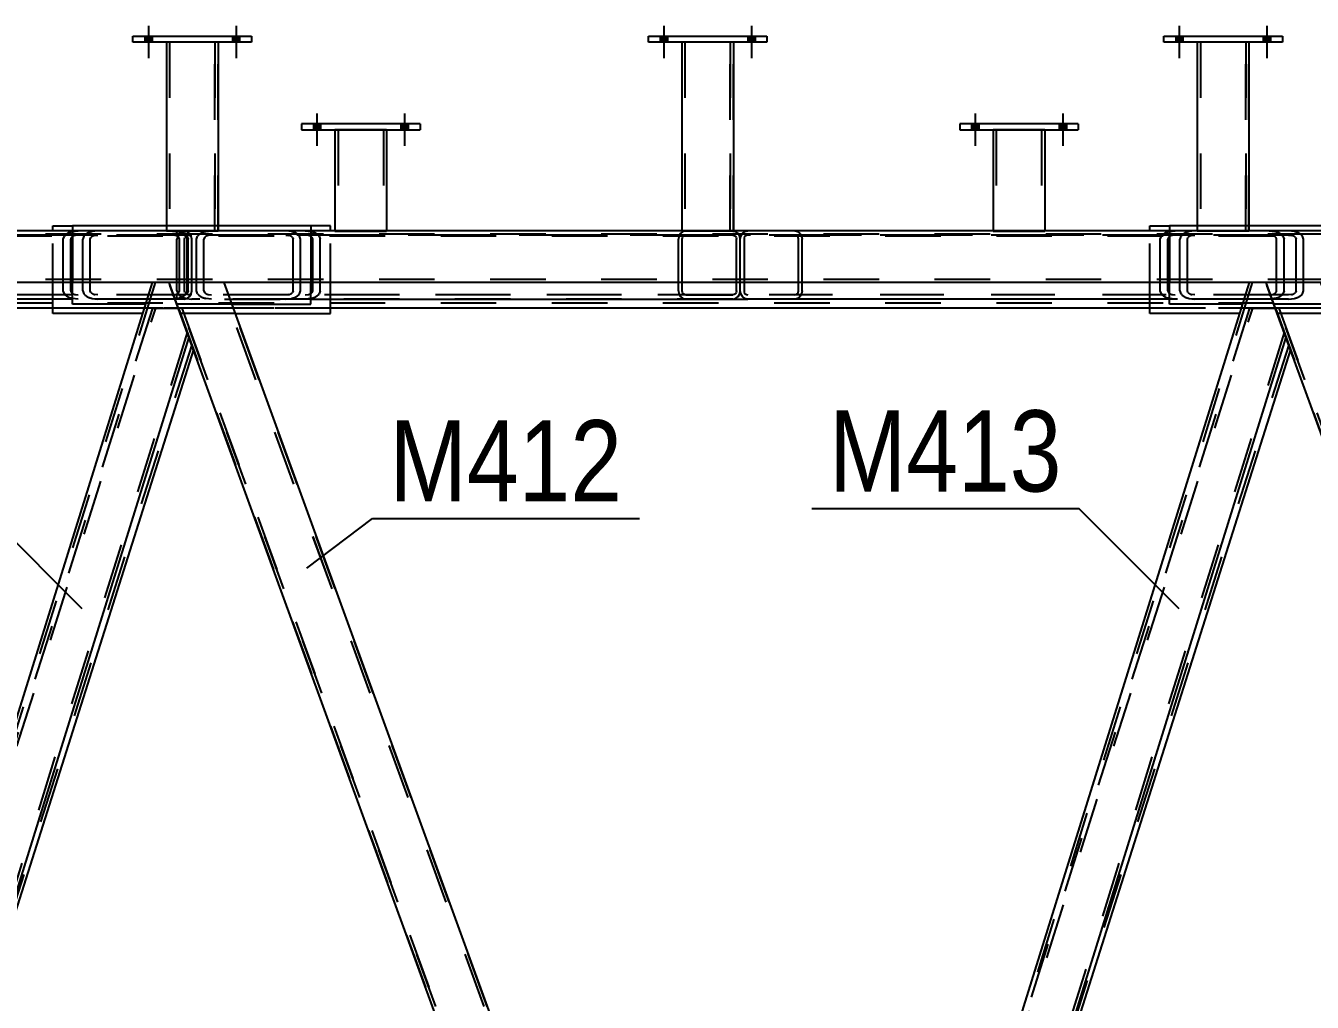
# Model space of a CAD drawing. Header units: millimetres. Extents: x -815 to 374, y -743 to 98.
# Drawn here: x 246.1 to 291.49, y -26.29 to 8.15 of the extents above; entities that cross this region are included whole.
import ezdxf

# ---------------------------------------------------------------- set-up
doc = ezdxf.new("R2010")
doc.units = ezdxf.units.MM
doc.linetypes.add('DXK_LINE_DOT2', pattern=[3.9198, 1.9599, -1.9599])
doc.styles.add('Arial Narrow', font='ARIALN.TTF', dxfattribs={"height": 0.2})

# ---------------------------------------------------------------- blocks, each defined once
blk = doc.blocks.new('Part-232933173-46210 - 1369')
at = {"color": 2, "linetype": 'Continuous'}
for p, q in [((251.068, 7.564), (251.068, 0.909)), ((252.886, 7.564), (252.886, 0.909)), ((252.869, 0.908), (251.069, 0.908)), ((252.884, 0.908), (252.869, 0.908))]:
    blk.add_line(p, q, dxfattribs=at)
at = {"color": 7, "linetype": 'DXK_LINE_DOT2'}
for p, q in [((252.886, 7.564), (251.068, 7.564)), ((251.177, 7.564), (251.177, 0.908)), ((252.777, 7.564), (252.777, 0.908)), ((251.068, 0.909), (251.068, 0.908)), ((251.068, 0.908), (251.069, 0.908)), ((251.069, 0.908), (251.068, 0.908)), ((251.177, 0.908), (251.185, 0.908)), ((251.185, 0.908), (251.202, 0.908)), ((251.202, 0.908), (251.209, 0.908)), ((252.884, 0.908), (252.886, 0.908)), ((252.886, 0.908), (252.884, 0.908)), ((252.886, 0.909), (252.886, 0.908)), ((252.886, 0.908), (252.886, 0.909))]:
    blk.add_line(p, q, dxfattribs=at)
blk = doc.blocks.new('Part-232933173-46209 - 1369')
at = {"color": 7, "linetype": 'DXK_LINE_DOT2'}
for p, q in [((268.068, 7.564), (268.068, 7.782)), ((268.068, 7.782), (272.249, 7.782)), ((272.249, 7.782), (272.249, 7.564)), ((272.249, 7.564), (268.068, 7.564))]:
    blk.add_line(p, q, dxfattribs=at)
blk = doc.blocks.new('Part-232933173-1671 - 1369')
at = {"color": 2, "linetype": 'Continuous'}
for p, q in [((251.068, 0.909), (234.704, 0.909)), ((269.249, 0.909), (252.886, 0.909)), ((287.431, 0.909), (271.068, 0.909)), ((305.613, 0.909), (289.249, 0.909)), ((250.559, -0.909), (214.396, -0.909)), ((289.256, -0.909), (253.093, -0.909))]:
    blk.add_line(p, q, dxfattribs=at)
at = {"color": 7, "linetype": 'DXK_LINE_DOT2'}
for p, q in [((252.886, 0.909), (251.068, 0.909)), ((271.068, 0.909), (269.249, 0.909)), ((289.249, 0.909), (287.431, 0.909)), ((315.403, 0.8), (-9.628, 0.8)), ((315.403, -0.8), (-9.628, -0.8)), ((253.093, -0.909), (250.559, -0.909)), ((291.79, -0.909), (289.256, -0.909))]:
    blk.add_line(p, q, dxfattribs=at)
blk = doc.blocks.new('Part-232933173-1860 - 1369')
at = {"color": 2, "linetype": 'Continuous'}
for p, q in [((252.861, -0.909), (251.158, -0.909)), ((253.093, -0.909), (252.861, -0.909)), ((253.093, -0.909), (272.574, -54.432)), ((271.176, -55.909), (251.861, -2.841))]:
    blk.add_line(p, q, dxfattribs=at)
at = {"color": 7, "linetype": 'DXK_LINE_DOT2'}
for p, q in [((251.861, -2.841), (251.158, -0.909)), ((271.293, -55.909), (251.274, -0.909)), ((272.995, -55.909), (252.977, -0.909)), ((253.075, -0.909), (253.025, -0.909)), ((253.093, -0.909), (253.075, -0.909)), ((273.111, -55.909), (272.574, -54.432)), ((271.176, -55.909), (273.111, -55.909))]:
    blk.add_line(p, q, dxfattribs=at)
blk = doc.blocks.new('Part-232933173-46284 - 1369')
at = {"color": 2, "linetype": 'Continuous'}
for p, q in [((257.013, 4.473), (257.013, 0.909)), ((258.831, 4.473), (258.831, 0.909))]:
    blk.add_line(p, q, dxfattribs=at)
at = {"color": 7, "linetype": 'DXK_LINE_DOT2'}
for p, q in [((258.831, 4.473), (257.013, 4.473)), ((257.122, 4.473), (257.122, 0.907)), ((258.722, 4.473), (258.722, 0.907)), ((257.013, 0.909), (257.013, 0.907)), ((258.831, 0.907), (258.831, 0.909)), ((258.831, 0.909), (258.831, 0.907)), ((257.013, 0.907), (258.831, 0.907))]:
    blk.add_line(p, q, dxfattribs=at)
blk = doc.blocks.new('Part-232933173-1900 - 1369')
at = {"color": 2, "linetype": 'Continuous'}
for p, q in [((289.256, -0.909), (272.574, -54.432)), ((289.855, -0.909), (289.256, -0.909)), ((290.435, -2.503), (289.855, -0.909)), ((290.559, -2.841), (290.435, -2.503)), ((290.559, -2.841), (274.017, -55.909)), ((273.111, -55.909), (272.574, -54.432))]:
    blk.add_line(p, q, dxfattribs=at)
at = {"color": 7, "linetype": 'DXK_LINE_DOT2'}
for p, q in [((289.371, -0.909), (272.635, -54.601)), ((290.497, -2.672), (273.903, -55.909)), ((290.559, -2.841), (290.459, -2.568)), ((274.017, -55.909), (273.111, -55.909))]:
    blk.add_line(p, q, dxfattribs=at)
blk = doc.blocks.new('Part-232933173-1888 - 1369')
at = {"color": 7, "linetype": 'DXK_LINE_DOT2'}
for p, q in [((289.271, -1.819), (272.581, -54.452)), ((272.642, -54.62), (289.386, -1.819)), ((289.271, -1.819), (290.186, -1.819)), ((290.186, -1.819), (290.717, -3.276)), ((290.655, -3.108), (273.912, -55.909)), ((273.111, -55.909), (272.581, -54.452)), ((274.084, -55.727), (274.026, -55.909)), ((274.026, -55.909), (273.111, -55.909))]:
    blk.add_line(p, q, dxfattribs=at)
at = {"color": 2, "linetype": 'Continuous'}
blk.add_line((290.717, -3.276), (274.084, -55.727), dxfattribs=at)
blk = doc.blocks.new('Part-232933173-46208 - 1369')
at = {"color": 7, "linetype": 'DXK_LINE_DOT2'}
for p, q in [((271.068, 7.564), (269.249, 7.564)), ((269.249, 7.564), (269.249, 0.908)), ((269.358, 7.564), (269.358, 0.908)), ((270.958, 0.908), (270.958, 7.564)), ((271.068, 0.908), (271.068, 7.564)), ((269.249, 0.908), (271.068, 0.908))]:
    blk.add_line(p, q, dxfattribs=at)
blk = doc.blocks.new('Bolt-232933173-46334 - 1369')
at = {"linetype": 'Continuous'}
for points in [[(279.722, 4.692), (279.467, 4.692), (279.467, 4.473), (279.722, 4.473)], [(279.722, 4.692), (279.467, 4.692), (279.467, 4.473), (279.722, 4.473)], [(282.813, 4.692), (282.558, 4.692), (282.558, 4.473), (282.813, 4.473)], [(282.813, 4.692), (282.558, 4.692), (282.558, 4.473), (282.813, 4.473)]]:
    blk.add_hatch(color=1, dxfattribs=at).paths.add_polyline_path(points)
at = {"color": 1, "linetype": 'Continuous'}
for p, q in [((279.595, 5.055), (279.595, 3.91)), ((279.595, 5.055), (279.595, 3.91)), ((282.686, 5.055), (282.686, 3.91)), ((282.686, 5.055), (282.686, 3.91)), ((279.467, 4.692), (279.467, 4.473)), ((279.467, 4.692), (279.467, 4.473)), ((279.722, 4.692), (279.722, 4.473)), ((279.722, 4.692), (279.722, 4.473)), ((282.558, 4.692), (282.558, 4.473)), ((282.558, 4.692), (282.558, 4.473)), ((282.813, 4.692), (282.813, 4.473)), ((282.813, 4.692), (282.813, 4.473))]:
    blk.add_line(p, q, dxfattribs=at)
blk = doc.blocks.new('Part-232933173-1815 - 1369')
at = {"color": 2, "linetype": 'Continuous'}
for p, q in [((250.559, -0.909), (233.876, -54.432)), ((251.158, -0.909), (250.559, -0.909)), ((251.738, -2.503), (251.158, -0.909)), ((251.861, -2.841), (251.738, -2.503)), ((251.861, -2.841), (235.32, -55.909)), ((234.414, -55.909), (233.876, -54.432))]:
    blk.add_line(p, q, dxfattribs=at)
at = {"color": 7, "linetype": 'DXK_LINE_DOT2'}
for p, q in [((250.673, -0.909), (233.938, -54.601)), ((251.8, -2.672), (235.206, -55.909)), ((251.861, -2.841), (251.762, -2.568)), ((235.32, -55.909), (234.414, -55.909))]:
    blk.add_line(p, q, dxfattribs=at)
blk = doc.blocks.new('Part-232933173-46212 - 1369')
at = {"color": 7, "linetype": 'DXK_LINE_DOT2'}
for p, q in [((252.886, 7.564), (251.068, 7.564)), ((251.068, 7.564), (251.068, 0.908)), ((251.177, 7.564), (251.177, 0.908)), ((252.777, 0.908), (252.777, 7.564)), ((252.886, 0.908), (252.886, 7.564)), ((251.068, 0.908), (252.886, 0.908))]:
    blk.add_line(p, q, dxfattribs=at)
blk = doc.blocks.new('Part-232933173-2089 - 1369')
at = {"color": 2, "linetype": 'Continuous'}
for p, q in [((251.068, 1.09), (247.754, 1.09)), ((247.754, 1.09), (247.754, 0.909)), ((256.166, 1.09), (252.886, 1.09)), ((256.166, 1.09), (256.166, 0.909)), ((247.754, -1.673), (247.754, -0.909)), ((256.166, -1.673), (256.166, -0.909)), ((250.321, -1.673), (247.754, -1.673)), ((253.371, -1.673), (256.166, -1.673))]:
    blk.add_line(p, q, dxfattribs=at)
at = {"color": 7, "linetype": 'DXK_LINE_DOT2'}
for p, q in [((247.754, 0.909), (247.754, -0.909)), ((252.886, 1.09), (251.068, 1.09)), ((256.166, 0.909), (256.166, -0.909)), ((253.371, -1.673), (250.321, -1.673))]:
    blk.add_line(p, q, dxfattribs=at)
blk = doc.blocks.new('Part-232933173-1887 - 1369')
at = {"color": 7, "linetype": 'DXK_LINE_DOT2'}
for p, q in [((292.121, -1.819), (290.186, -1.819)), ((290.186, -1.819), (309.874, -55.909)), ((290.302, -1.819), (309.99, -55.909)), ((311.693, -55.909), (292.005, -1.819)), ((311.809, -55.909), (292.121, -1.819)), ((309.874, -55.909), (311.809, -55.909))]:
    blk.add_line(p, q, dxfattribs=at)
blk = doc.blocks.new('Part-232933173-1889 - 1369')
at = {"color": 7, "linetype": 'DXK_LINE_DOT2'}
for p, q in [((253.424, -1.819), (251.489, -1.819)), ((251.489, -1.819), (271.176, -55.909)), ((251.605, -1.819), (271.292, -55.909)), ((272.995, -55.909), (253.308, -1.819)), ((273.111, -55.909), (253.424, -1.819)), ((271.176, -55.909), (273.111, -55.909))]:
    blk.add_line(p, q, dxfattribs=at)
blk = doc.blocks.new('Part-232933173-1890 - 1369')
at = {"color": 7, "linetype": 'DXK_LINE_DOT2'}
for p, q in [((250.574, -1.819), (233.884, -54.452)), ((233.945, -54.62), (250.688, -1.819)), ((250.574, -1.819), (251.489, -1.819)), ((251.489, -1.819), (252.019, -3.276)), ((251.958, -3.108), (235.214, -55.909)), ((234.414, -55.909), (233.884, -54.452)), ((235.387, -55.727), (235.329, -55.909)), ((235.329, -55.909), (234.414, -55.909))]:
    blk.add_line(p, q, dxfattribs=at)
at = {"color": 2, "linetype": 'Continuous'}
blk.add_line((252.019, -3.276), (235.387, -55.727), dxfattribs=at)
blk = doc.blocks.new('Part-232933173-1895 - 1369')
at = {"color": 2, "linetype": 'Continuous'}
for p, q in [((291.558, -0.909), (289.855, -0.909)), ((291.79, -0.909), (291.558, -0.909)), ((311.809, -55.909), (291.79, -0.909)), ((309.874, -55.909), (290.559, -2.841))]:
    blk.add_line(p, q, dxfattribs=at)
at = {"color": 7, "linetype": 'DXK_LINE_DOT2'}
for p, q in [((290.559, -2.841), (289.855, -0.909)), ((309.99, -55.909), (289.971, -0.909)), ((311.693, -55.909), (291.674, -0.909)), ((291.773, -0.909), (291.722, -0.909)), ((291.79, -0.909), (291.773, -0.909)), ((309.874, -55.909), (311.809, -55.909))]:
    blk.add_line(p, q, dxfattribs=at)
blk = doc.blocks.new('Part-232933173-1903 - 1369')
at = {"color": 7, "linetype": 'DXK_LINE_DOT2'}
for p, q in [((251.965, 0.909), (251.762, 0.887)), ((289.962, 0.909), (251.965, 0.909)), ((255.476, 0.887), (255.273, 0.909)), ((286.451, 0.887), (286.654, 0.909)), ((289.962, 0.909), (290.165, 0.887)), ((251.476, 0.729), (251.435, 0.618)), ((251.435, -1.2), (251.435, 0.618)), ((251.7, 0.618), (251.72, 0.673)), ((251.7, -1.2), (251.7, 0.618)), ((251.863, 0.752), (251.965, 0.763)), ((289.962, 0.763), (251.965, 0.763)), ((255.273, 0.763), (255.374, 0.752)), ((255.518, 0.673), (255.538, 0.618)), ((255.538, -1.2), (255.538, 0.618)), ((255.802, 0.618), (255.762, 0.729)), ((255.802, -1.2), (255.802, 0.618)), ((286.124, 0.618), (286.165, 0.729)), ((286.124, -1.2), (286.124, 0.618)), ((286.409, 0.674), (286.389, 0.618)), ((286.389, -1.2), (286.389, 0.618)), ((286.654, 0.763), (286.552, 0.752)), ((290.063, 0.752), (289.962, 0.763)), ((290.227, 0.618), (290.207, 0.674)), ((290.227, -1.2), (290.227, 0.618)), ((290.451, 0.729), (290.492, 0.618)), ((290.492, -1.2), (290.492, 0.618)), ((251.435, -1.2), (251.476, -1.312)), ((251.72, -1.256), (251.7, -1.2)), ((251.965, -1.346), (251.863, -1.335)), ((255.273, -1.346), (251.965, -1.346)), ((289.962, -1.346), (253.064, -1.346)), ((255.374, -1.335), (255.273, -1.346)), ((255.538, -1.2), (255.518, -1.256)), ((255.762, -1.312), (255.802, -1.2)), ((286.165, -1.312), (286.124, -1.2)), ((286.389, -1.2), (286.409, -1.256)), ((286.552, -1.335), (286.654, -1.346)), ((289.962, -1.346), (290.063, -1.335)), ((290.207, -1.256), (290.227, -1.2)), ((290.492, -1.2), (290.451, -1.312)), ((251.762, -1.469), (251.965, -1.491)), ((256.166, -1.491), (251.965, -1.491)), ((253.117, -1.491), (256.166, -1.491)), ((255.273, -1.491), (255.476, -1.469)), ((289.198, -1.491), (271.573, -1.491)), ((286.654, -1.491), (286.451, -1.469)), ((289.962, -1.491), (286.654, -1.491)), ((290.129, -1.473), (289.962, -1.491)), ((290.165, -1.469), (290.129, -1.473))]:
    blk.add_line(p, q, dxfattribs=at)
at = {"color": 2, "linetype": 'Continuous'}
blk.add_line((256.166, -1.491), (271.573, -1.491), dxfattribs=at)
at = {"color": 7, "linetype": 'DXK_LINE_DOT2'}
for centre, radius, start, end in [((251.844, 0.398), 0.495, 99.5182, 138.0638), ((251.904, 0.508), 0.248, 99.5182, 138.0638), ((255.333, 0.508), 0.248, 41.9363, 80.4819), ((255.394, 0.398), 0.495, 41.9363, 80.4819), ((286.533, 0.398), 0.495, 99.5182, 138.0638), ((286.593, 0.508), 0.248, 99.5182, 138.0638), ((290.022, 0.508), 0.248, 41.9363, 80.4819), ((290.083, 0.398), 0.495, 41.9363, 80.4819), ((251.844, -0.981), 0.495, 221.9363, 260.4819), ((251.904, -1.091), 0.248, 221.9363, 260.4819), ((255.333, -1.091), 0.248, 279.5182, 318.0638), ((255.394, -0.981), 0.495, 279.5182, 318.0638), ((286.533, -0.981), 0.495, 221.9363, 260.4819), ((286.593, -1.09), 0.248, 221.9363, 260.4819), ((290.022, -1.09), 0.248, 279.5182, 318.0638), ((290.083, -0.981), 0.495, 279.5182, 318.0638)]:
    blk.add_arc(centre, radius, start, end, dxfattribs=at)
blk = doc.blocks.new('Part-232933173-1906 - 1369')
at = {"color": 7, "linetype": 'DXK_LINE_DOT2'}
for p, q in [((271.472, 0.887), (271.573, 0.909)), ((289.108, 0.909), (271.573, 0.909)), ((273.228, 0.909), (273.329, 0.887)), ((287.344, 0.909), (287.142, 0.887)), ((290.653, 0.909), (287.344, 0.909)), ((290.855, 0.887), (290.653, 0.909)), ((271.309, 0.618), (271.329, 0.729)), ((271.309, -0.909), (271.309, 0.618)), ((271.329, 0.729), (271.386, 0.824)), ((271.386, 0.824), (271.472, 0.887)), ((271.451, 0.674), (271.441, 0.618)), ((271.441, 0.618), (271.441, -1.2)), ((271.48, 0.721), (271.451, 0.674)), ((271.523, 0.752), (271.48, 0.721)), ((271.573, 0.763), (271.523, 0.752)), ((287.344, 0.763), (271.573, 0.763)), ((273.278, 0.752), (273.228, 0.763)), ((273.321, 0.721), (273.278, 0.752)), ((273.35, 0.674), (273.321, 0.721)), ((273.329, 0.887), (273.415, 0.824)), ((273.36, 0.618), (273.35, 0.674)), ((273.36, -1.2), (273.36, 0.618)), ((273.415, 0.824), (273.472, 0.729)), ((273.472, 0.729), (273.492, 0.618)), ((273.492, -1.2), (273.492, 0.618)), ((286.855, 0.729), (286.815, 0.618)), ((286.815, -1.2), (286.815, 0.618)), ((287.08, 0.618), (287.1, 0.674)), ((287.08, -1.2), (287.08, 0.618)), ((287.243, 0.752), (287.344, 0.763)), ((290.653, 0.763), (287.344, 0.763)), ((290.653, 0.763), (290.754, 0.752)), ((290.897, 0.674), (290.917, 0.618)), ((290.917, -1.2), (290.917, 0.618)), ((291.182, 0.618), (291.142, 0.729)), ((291.182, -1.2), (291.182, 0.618)), ((271.441, -1.2), (271.451, -1.256)), ((271.451, -1.256), (271.48, -1.303)), ((271.48, -1.303), (271.523, -1.335)), ((271.523, -1.335), (271.573, -1.346)), ((290.247, -1.346), (271.573, -1.346)), ((273.228, -1.346), (273.278, -1.335)), ((273.278, -1.335), (273.321, -1.303)), ((273.321, -1.303), (273.35, -1.256)), ((273.35, -1.256), (273.36, -1.2)), ((273.472, -1.312), (273.415, -1.406)), ((273.492, -1.2), (273.472, -1.312)), ((286.815, -1.2), (286.855, -1.312)), ((290.653, -1.346), (286.897, -1.346)), ((287.1, -1.256), (287.08, -1.2)), ((287.344, -1.346), (287.243, -1.335)), ((290.754, -1.335), (290.653, -1.346)), ((290.917, -1.2), (290.897, -1.256)), ((291.142, -1.312), (291.182, -1.2)), ((273.329, -1.469), (273.228, -1.491)), ((273.415, -1.406), (273.329, -1.469)), ((290.653, -1.491), (286.451, -1.491)), ((290.299, -1.491), (286.451, -1.491)), ((287.142, -1.469), (287.344, -1.491)), ((290.653, -1.491), (290.855, -1.469))]:
    blk.add_line(p, q, dxfattribs=at)
at = {"color": 2, "linetype": 'Continuous'}
for p, q in [((271.309, -1.2), (271.309, -0.909)), ((271.329, -1.312), (271.309, -1.2)), ((271.386, -1.406), (271.329, -1.312)), ((271.472, -1.469), (271.386, -1.406)), ((271.573, -1.491), (271.472, -1.469)), ((286.451, -1.491), (271.573, -1.491))]:
    blk.add_line(p, q, dxfattribs=at)
at = {"color": 7, "linetype": 'DXK_LINE_DOT2'}
for centre, radius, start, end in [((287.224, 0.398), 0.495, 99.5182, 138.0638), ((287.284, 0.508), 0.248, 99.5182, 138.0638), ((290.713, 0.508), 0.248, 41.9363, 80.4819), ((290.773, 0.398), 0.495, 41.9363, 80.4819), ((287.224, -0.981), 0.495, 221.9363, 260.4819), ((287.284, -1.09), 0.248, 221.9363, 260.4819), ((290.713, -1.09), 0.248, 279.5182, 318.0638), ((290.773, -0.981), 0.495, 279.5182, 318.0638)]:
    blk.add_arc(centre, radius, start, end, dxfattribs=at)
blk = doc.blocks.new('Part-232933173-1909 - 1369')
at = {"color": 7, "linetype": 'DXK_LINE_DOT2'}
for p, q in [((213.267, 0.909), (213.065, 0.887)), ((251.265, 0.909), (213.267, 0.909)), ((216.778, 0.887), (216.576, 0.909)), ((247.754, 0.887), (247.956, 0.909)), ((251.265, 0.909), (251.286, 0.907)), ((212.778, 0.729), (212.738, 0.618)), ((212.738, -1.2), (212.738, 0.618)), ((213.003, 0.618), (213.023, 0.674)), ((213.003, -1.2), (213.003, 0.618)), ((213.166, 0.752), (213.267, 0.763)), ((213.267, 0.763), (216.576, 0.763)), ((251.265, 0.763), (213.267, 0.763)), ((216.576, 0.763), (216.677, 0.752)), ((216.82, 0.674), (216.84, 0.618)), ((216.84, -1.2), (216.84, 0.618)), ((217.105, 0.618), (217.065, 0.729)), ((217.105, -1.2), (217.105, 0.618)), ((247.427, 0.618), (247.467, 0.729)), ((247.427, -1.2), (247.427, 0.618)), ((247.712, 0.674), (247.692, 0.618)), ((247.692, -1.2), (247.692, 0.618)), ((247.956, 0.763), (247.855, 0.752)), ((251.366, 0.752), (251.265, 0.763)), ((251.286, 0.907), (251.467, 0.887)), ((251.529, 0.618), (251.509, 0.674)), ((251.529, -1.2), (251.529, 0.618)), ((251.754, 0.729), (251.794, 0.618)), ((251.794, -1.2), (251.794, 0.618)), ((212.738, -1.2), (212.778, -1.312)), ((213.023, -1.256), (213.003, -1.2)), ((213.267, -1.346), (213.166, -1.335)), ((216.576, -1.346), (213.267, -1.346)), ((251.265, -1.346), (214.411, -1.346)), ((216.677, -1.335), (216.576, -1.346)), ((216.84, -1.2), (216.82, -1.256)), ((217.065, -1.312), (217.105, -1.2)), ((247.467, -1.312), (247.427, -1.2)), ((247.692, -1.2), (247.712, -1.256)), ((247.855, -1.335), (247.956, -1.346)), ((251.265, -1.346), (251.366, -1.335)), ((251.509, -1.256), (251.529, -1.2)), ((251.794, -1.2), (251.754, -1.312)), ((213.065, -1.469), (213.267, -1.491)), ((217.469, -1.491), (213.267, -1.491)), ((214.464, -1.491), (217.469, -1.491)), ((216.576, -1.491), (216.778, -1.469)), ((250.5, -1.491), (232.876, -1.491)), ((247.956, -1.491), (247.754, -1.469)), ((251.265, -1.491), (247.956, -1.491)), ((251.431, -1.473), (251.265, -1.491)), ((251.467, -1.469), (251.431, -1.473))]:
    blk.add_line(p, q, dxfattribs=at)
at = {"color": 2, "linetype": 'Continuous'}
blk.add_line((217.469, -1.491), (232.876, -1.491), dxfattribs=at)
at = {"color": 7, "linetype": 'DXK_LINE_DOT2'}
for centre, radius, start, end in [((213.147, 0.398), 0.495, 99.5182, 138.0638), ((213.207, 0.508), 0.248, 99.5182, 138.0638), ((216.636, 0.508), 0.248, 41.9363, 80.4819), ((216.696, 0.398), 0.495, 41.9363, 80.4819), ((247.836, 0.398), 0.495, 99.5182, 138.0638), ((247.896, 0.508), 0.248, 99.5182, 138.0638), ((251.325, 0.508), 0.248, 41.9363, 80.4819), ((251.385, 0.398), 0.495, 41.9363, 80.4819), ((213.147, -0.981), 0.495, 221.9363, 260.4819), ((213.207, -1.091), 0.248, 221.9363, 260.4819), ((216.636, -1.091), 0.248, 279.5182, 318.0638), ((216.696, -0.981), 0.495, 279.5182, 318.0638), ((247.836, -0.981), 0.495, 221.9363, 260.4819), ((247.896, -1.09), 0.248, 221.9363, 260.4819), ((251.325, -1.09), 0.248, 279.5182, 318.0638), ((251.385, -0.981), 0.495, 279.5182, 318.0638)]:
    blk.add_arc(centre, radius, start, end, dxfattribs=at)
blk = doc.blocks.new('Part-232933173-1912 - 1369')
at = {"color": 7, "linetype": 'DXK_LINE_DOT2'}
for p, q in [((232.775, 0.887), (232.876, 0.909)), ((251.695, 0.909), (232.876, 0.909)), ((234.53, 0.909), (234.632, 0.887)), ((248.647, 0.909), (248.444, 0.887)), ((251.435, 0.763), (251.435, 0.909)), ((251.797, 0.887), (251.695, 0.909)), ((232.611, 0.618), (232.631, 0.729)), ((232.611, -0.909), (232.611, 0.618)), ((232.631, 0.729), (232.689, 0.824)), ((232.689, 0.824), (232.775, 0.887)), ((232.754, 0.674), (232.744, 0.618)), ((232.744, -1.2), (232.744, 0.618)), ((232.782, 0.721), (232.754, 0.674)), ((232.825, 0.752), (232.782, 0.721)), ((232.876, 0.763), (232.825, 0.752)), ((232.876, 0.763), (234.53, 0.763)), ((248.647, 0.763), (232.876, 0.763)), ((234.581, 0.752), (234.53, 0.763)), ((234.624, 0.721), (234.581, 0.752)), ((234.653, 0.674), (234.624, 0.721)), ((234.632, 0.887), (234.717, 0.824)), ((234.663, 0.618), (234.653, 0.674)), ((234.663, -1.2), (234.663, 0.618)), ((234.717, 0.824), (234.775, 0.729)), ((234.775, 0.729), (234.795, 0.618)), ((234.795, -1.2), (234.795, 0.618)), ((248.158, 0.729), (248.118, 0.618)), ((248.118, -1.2), (248.118, 0.618)), ((248.382, 0.618), (248.402, 0.674)), ((248.382, -1.2), (248.382, 0.618)), ((248.546, 0.752), (248.647, 0.763)), ((251.695, 0.763), (248.647, 0.763)), ((251.695, 0.763), (251.746, 0.752)), ((251.746, 0.752), (251.789, 0.721)), ((251.789, 0.721), (251.818, 0.674)), ((251.882, 0.824), (251.797, 0.887)), ((251.818, 0.674), (251.828, 0.618)), ((251.828, -1.2), (251.828, 0.618)), ((251.94, 0.729), (251.882, 0.824)), ((251.96, 0.618), (251.94, 0.729)), ((251.96, -1.2), (251.96, 0.618)), ((232.744, -1.2), (232.754, -1.256)), ((232.754, -1.256), (232.782, -1.303)), ((232.782, -1.303), (232.825, -1.335)), ((232.825, -1.335), (232.876, -1.346)), ((232.876, -1.346), (234.53, -1.346)), ((251.695, -1.346), (232.876, -1.346)), ((234.53, -1.346), (234.581, -1.335)), ((234.581, -1.335), (234.624, -1.303)), ((234.624, -1.303), (234.653, -1.256)), ((234.653, -1.256), (234.663, -1.2)), ((234.775, -1.312), (234.717, -1.406)), ((234.795, -1.2), (234.775, -1.312)), ((248.118, -1.2), (248.158, -1.312)), ((248.402, -1.256), (248.382, -1.2)), ((248.647, -1.346), (248.546, -1.335)), ((251.435, -1.491), (251.435, -1.346)), ((251.746, -1.335), (251.695, -1.346)), ((251.789, -1.303), (251.746, -1.335)), ((251.818, -1.256), (251.789, -1.303)), ((251.828, -1.2), (251.818, -1.256)), ((251.882, -1.406), (251.94, -1.312)), ((251.94, -1.312), (251.96, -1.2)), ((234.632, -1.469), (234.53, -1.491)), ((234.717, -1.406), (234.632, -1.469)), ((251.695, -1.491), (247.754, -1.491)), ((248.444, -1.469), (248.647, -1.491)), ((251.695, -1.491), (251.797, -1.469)), ((251.797, -1.469), (251.882, -1.406))]:
    blk.add_line(p, q, dxfattribs=at)
at = {"color": 2, "linetype": 'Continuous'}
for p, q in [((232.611, -1.2), (232.611, -0.909)), ((232.631, -1.312), (232.611, -1.2)), ((232.689, -1.406), (232.631, -1.312)), ((232.775, -1.469), (232.689, -1.406)), ((232.876, -1.491), (232.775, -1.469)), ((247.754, -1.491), (232.876, -1.491))]:
    blk.add_line(p, q, dxfattribs=at)
at = {"color": 7, "linetype": 'DXK_LINE_DOT2'}
for centre, radius, start, end in [((248.526, 0.398), 0.495, 99.5182, 138.0638), ((248.587, 0.508), 0.248, 99.5182, 138.0638), ((248.526, -0.981), 0.495, 221.9363, 260.4819), ((248.587, -1.09), 0.248, 221.9363, 260.4819)]:
    blk.add_arc(centre, radius, start, end, dxfattribs=at)
blk = doc.blocks.new('Part-232933173-46211 - 1369')
at = {"color": 2, "linetype": 'Continuous'}
for p, q in [((249.886, 7.564), (249.886, 7.782)), ((249.886, 7.782), (254.068, 7.782)), ((254.068, 7.782), (254.068, 7.564)), ((254.068, 7.564), (249.886, 7.564))]:
    blk.add_line(p, q, dxfattribs=at)
blk = doc.blocks.new('Part-232933173-1984 - 1369')
at = {"color": 7, "linetype": 'DXK_LINE_DOT2'}
for p, q in [((309.741, 0.909), (-6.581, 0.909)), ((309.741, 0.727), (-6.581, 0.727)), ((309.741, -1.637), (-6.581, -1.637)), ((309.741, -1.819), (14.879, -1.819)), ((256.857, -1.819), (247.063, -1.819)), ((295.554, -1.819), (285.761, -1.819))]:
    blk.add_line(p, q, dxfattribs=at)
at = {"color": 2, "linetype": 'Continuous'}
for p, q in [((247.063, -1.819), (218.159, -1.819)), ((285.761, -1.819), (256.857, -1.819))]:
    blk.add_line(p, q, dxfattribs=at)
blk = doc.blocks.new('Part-232933173-2025 - 1369')
at = {"color": 7, "linetype": 'DXK_LINE_DOT2'}
for p, q in [((252.453, 0.887), (252.655, 0.909)), ((270.95, 0.909), (252.655, 0.909)), ((255.964, 0.909), (256.166, 0.887)), ((269.39, 0.909), (269.288, 0.887)), ((271.044, 0.909), (269.367, 0.909)), ((271.044, 0.909), (271.051, 0.907)), ((252.126, 0.618), (252.166, 0.729)), ((252.126, -1.2), (252.126, 0.618)), ((252.411, 0.673), (252.391, 0.618)), ((252.391, -1.2), (252.391, 0.618)), ((252.655, 0.763), (252.554, 0.752)), ((269.39, 0.763), (252.655, 0.763)), ((256.065, 0.752), (255.964, 0.763)), ((256.228, 0.618), (256.208, 0.673)), ((256.228, -1.2), (256.228, 0.618)), ((256.453, 0.729), (256.493, 0.618)), ((256.493, -1.2), (256.493, 0.618)), ((269.145, 0.729), (269.125, 0.618)), ((269.125, -1.2), (269.125, 0.618)), ((269.203, 0.824), (269.145, 0.729)), ((269.288, 0.887), (269.203, 0.824)), ((269.257, 0.618), (269.267, 0.674)), ((269.257, -1.2), (269.257, 0.618)), ((269.267, 0.674), (269.296, 0.721)), ((269.296, 0.721), (269.339, 0.752)), ((269.339, 0.752), (269.39, 0.763)), ((271.044, 0.763), (269.39, 0.763)), ((271.044, 0.763), (271.095, 0.752)), ((271.051, 0.907), (271.145, 0.887)), ((271.095, 0.752), (271.138, 0.721)), ((271.138, 0.721), (271.166, 0.674)), ((271.231, 0.824), (271.145, 0.887)), ((271.166, 0.674), (271.176, 0.618)), ((271.176, -1.2), (271.176, 0.618)), ((271.289, 0.729), (271.231, 0.824)), ((271.309, 0.618), (271.289, 0.729)), ((271.309, -1.2), (271.309, 0.618)), ((252.166, -1.312), (252.126, -1.2)), ((252.391, -1.2), (252.411, -1.256)), ((252.554, -1.335), (252.655, -1.346)), ((271.044, -1.346), (252.655, -1.346)), ((255.964, -1.346), (256.065, -1.335)), ((256.208, -1.256), (256.228, -1.2)), ((256.493, -1.2), (256.453, -1.312)), ((269.125, -1.2), (269.145, -1.312)), ((269.145, -1.312), (269.203, -1.406)), ((269.267, -1.256), (269.257, -1.2)), ((269.296, -1.303), (269.267, -1.256)), ((269.339, -1.335), (269.296, -1.303)), ((269.39, -1.346), (269.339, -1.335)), ((269.39, -1.346), (271.044, -1.346)), ((271.095, -1.335), (271.044, -1.346)), ((271.138, -1.303), (271.095, -1.335)), ((271.166, -1.256), (271.138, -1.303)), ((271.176, -1.2), (271.166, -1.256)), ((271.231, -1.406), (271.289, -1.312)), ((271.289, -1.312), (271.309, -1.2)), ((252.655, -1.491), (252.453, -1.469)), ((271.044, -1.491), (252.655, -1.491)), ((256.166, -1.469), (255.964, -1.491)), ((269.203, -1.406), (269.288, -1.469)), ((269.288, -1.469), (269.39, -1.491)), ((269.39, -1.491), (271.044, -1.491)), ((271.044, -1.491), (271.145, -1.469)), ((271.145, -1.469), (271.231, -1.406))]:
    blk.add_line(p, q, dxfattribs=at)
for centre, radius, start, end in [((252.535, 0.398), 0.495, 99.5182, 138.0638), ((252.595, 0.508), 0.248, 99.5182, 138.0638), ((256.024, 0.508), 0.248, 41.9363, 80.4819), ((256.084, 0.398), 0.495, 41.9363, 80.4819), ((252.535, -0.981), 0.495, 221.9363, 260.4819), ((252.595, -1.091), 0.248, 221.9363, 260.4819), ((256.024, -1.091), 0.248, 279.5182, 318.0638), ((256.084, -0.981), 0.495, 279.5182, 318.0638)]:
    blk.add_arc(centre, radius, start, end, dxfattribs=at)
blk = doc.blocks.new('Part-232933173-2047 - 1369')
at = {"color": 2, "linetype": 'Continuous'}
for p, q in [((285.761, 0.909), (285.761, 1.091)), ((285.761, 1.091), (286.451, 1.091)), ((295.554, 1.091), (294.864, 1.091)), ((295.554, 1.091), (295.554, 0.909)), ((295.554, -2), (295.554, -0.909)), ((285.761, -2), (285.761, -1.491)), ((288.916, -2), (285.761, -2)), ((292.187, -2), (295.554, -2))]:
    blk.add_line(p, q, dxfattribs=at)
at = {"color": 7, "linetype": 'DXK_LINE_DOT2'}
for p, q in [((285.761, -1.491), (285.761, 0.909)), ((294.864, 1.091), (286.451, 1.091)), ((295.554, 0.909), (295.554, -0.909)), ((292.187, -2), (288.916, -2))]:
    blk.add_line(p, q, dxfattribs=at)
blk = doc.blocks.new('Part-232933173-2050 - 1369')
at = {"color": 2, "linetype": 'Continuous'}
for p, q in [((247.063, 0.909), (247.063, 1.09)), ((247.063, 1.09), (247.754, 1.09)), ((256.857, 1.091), (256.166, 1.091)), ((256.857, 0.909), (256.857, 1.091)), ((247.063, -2), (247.063, -1.491)), ((256.857, -2), (256.857, -1.491)), ((250.219, -2), (247.063, -2)), ((253.49, -2), (256.857, -2))]:
    blk.add_line(p, q, dxfattribs=at)
at = {"color": 7, "linetype": 'DXK_LINE_DOT2'}
for p, q in [((247.063, -1.491), (247.063, 0.909)), ((256.166, 1.091), (247.754, 1.09)), ((256.857, -1.491), (256.857, 0.909)), ((253.49, -2), (250.219, -2))]:
    blk.add_line(p, q, dxfattribs=at)
blk = doc.blocks.new('Part-232933173-2092 - 1369')
at = {"color": 2, "linetype": 'Continuous'}
for p, q in [((286.451, 1.091), (286.451, 0.909)), ((287.431, 1.091), (286.451, 1.091)), ((294.864, 1.091), (289.249, 1.091)), ((294.864, 1.091), (294.864, 0.909)), ((286.451, -1.673), (286.451, -0.909)), ((294.864, -1.673), (294.864, -0.909)), ((289.018, -1.673), (286.451, -1.673)), ((294.864, -1.673), (292.068, -1.673))]:
    blk.add_line(p, q, dxfattribs=at)
at = {"color": 7, "linetype": 'DXK_LINE_DOT2'}
for p, q in [((286.451, 0.909), (286.451, -0.909)), ((289.249, 1.091), (287.431, 1.091)), ((294.864, -0.909), (294.864, 0.909)), ((292.068, -1.673), (289.018, -1.673))]:
    blk.add_line(p, q, dxfattribs=at)
blk = doc.blocks.new('Part-232933173-46202 - 1369')
at = {"color": 2, "linetype": 'Continuous'}
for p, q in [((287.431, 7.564), (287.431, 0.909)), ((289.249, 7.564), (289.249, 0.909)), ((289.233, 0.908), (287.432, 0.908)), ((289.248, 0.908), (289.233, 0.908))]:
    blk.add_line(p, q, dxfattribs=at)
at = {"color": 7, "linetype": 'DXK_LINE_DOT2'}
for p, q in [((289.249, 7.564), (287.431, 7.564)), ((287.54, 7.564), (287.54, 0.908)), ((289.14, 7.564), (289.14, 0.908)), ((287.431, 0.909), (287.431, 0.908)), ((287.431, 0.908), (287.432, 0.908)), ((287.432, 0.908), (287.431, 0.908)), ((287.54, 0.908), (287.549, 0.908)), ((287.549, 0.908), (287.566, 0.908)), ((287.566, 0.908), (287.572, 0.908)), ((289.248, 0.908), (289.249, 0.908)), ((289.249, 0.908), (289.248, 0.908)), ((289.249, 0.909), (289.249, 0.908)), ((289.249, 0.908), (289.249, 0.909))]:
    blk.add_line(p, q, dxfattribs=at)
blk = doc.blocks.new('Part-232933173-46203 - 1369')
at = {"color": 2, "linetype": 'Continuous'}
for p, q in [((286.249, 7.564), (286.249, 7.782)), ((286.249, 7.782), (290.431, 7.782)), ((290.431, 7.782), (290.431, 7.564)), ((290.431, 7.564), (286.249, 7.564))]:
    blk.add_line(p, q, dxfattribs=at)
blk = doc.blocks.new('Part-232933173-46204 - 1369')
at = {"color": 7, "linetype": 'DXK_LINE_DOT2'}
for p, q in [((289.249, 7.564), (287.431, 7.564)), ((287.431, 7.564), (287.431, 0.908)), ((287.54, 7.564), (287.54, 0.908)), ((289.14, 0.908), (289.14, 7.564)), ((289.249, 0.908), (289.249, 7.564)), ((287.431, 0.908), (289.249, 0.908))]:
    blk.add_line(p, q, dxfattribs=at)
blk = doc.blocks.new('Part-232933173-46205 - 1369')
at = {"color": 7, "linetype": 'DXK_LINE_DOT2'}
for p, q in [((286.249, 7.564), (286.249, 7.782)), ((286.249, 7.782), (290.431, 7.782)), ((290.431, 7.782), (290.431, 7.564)), ((290.431, 7.564), (286.249, 7.564))]:
    blk.add_line(p, q, dxfattribs=at)
blk = doc.blocks.new('Part-232933173-46206 - 1369')
at = {"color": 2, "linetype": 'Continuous'}
for p, q in [((269.249, 7.564), (269.249, 0.909)), ((271.068, 7.564), (271.068, 0.909)), ((271.051, 0.908), (269.251, 0.908)), ((271.066, 0.908), (271.051, 0.908))]:
    blk.add_line(p, q, dxfattribs=at)
at = {"color": 7, "linetype": 'DXK_LINE_DOT2'}
for p, q in [((271.068, 7.564), (269.249, 7.564)), ((269.358, 7.564), (269.358, 0.908)), ((270.958, 7.564), (270.958, 0.908)), ((269.249, 0.909), (269.249, 0.908)), ((269.249, 0.908), (269.251, 0.908)), ((269.251, 0.908), (269.249, 0.908)), ((269.358, 0.908), (269.367, 0.908)), ((269.367, 0.908), (269.384, 0.908)), ((269.384, 0.908), (269.39, 0.908)), ((271.066, 0.908), (271.068, 0.908)), ((271.068, 0.908), (271.066, 0.908)), ((271.068, 0.909), (271.068, 0.908)), ((271.068, 0.908), (271.068, 0.909))]:
    blk.add_line(p, q, dxfattribs=at)
blk = doc.blocks.new('Part-232933173-46207 - 1369')
at = {"color": 2, "linetype": 'Continuous'}
for p, q in [((268.068, 7.564), (268.068, 7.782)), ((268.068, 7.782), (272.249, 7.782)), ((272.249, 7.782), (272.249, 7.564)), ((272.249, 7.564), (268.068, 7.564))]:
    blk.add_line(p, q, dxfattribs=at)
blk = doc.blocks.new('Part-232933173-46213 - 1369')
at = {"color": 7, "linetype": 'DXK_LINE_DOT2'}
for p, q in [((249.886, 7.564), (249.886, 7.782)), ((249.886, 7.782), (254.068, 7.782)), ((254.068, 7.782), (254.068, 7.564)), ((254.068, 7.564), (249.886, 7.564))]:
    blk.add_line(p, q, dxfattribs=at)
blk = doc.blocks.new('Part-232933173-46285 - 1369')
at = {"color": 2, "linetype": 'Continuous'}
for p, q in [((255.831, 4.692), (255.831, 4.473)), ((260.013, 4.692), (255.831, 4.692)), ((260.013, 4.692), (260.013, 4.473)), ((255.831, 4.473), (260.013, 4.473))]:
    blk.add_line(p, q, dxfattribs=at)
blk = doc.blocks.new('Part-232933173-46286 - 1369')
at = {"color": 2, "linetype": 'Continuous'}
for p, q in [((280.231, 4.473), (280.231, 0.909)), ((282.049, 4.473), (282.049, 0.909))]:
    blk.add_line(p, q, dxfattribs=at)
at = {"color": 7, "linetype": 'DXK_LINE_DOT2'}
for p, q in [((282.049, 4.473), (280.231, 4.473)), ((280.34, 4.473), (280.34, 0.907)), ((281.94, 4.473), (281.94, 0.907)), ((280.231, 0.909), (280.231, 0.907)), ((282.049, 0.907), (282.049, 0.909)), ((282.049, 0.909), (282.049, 0.907)), ((280.231, 0.907), (282.049, 0.907))]:
    blk.add_line(p, q, dxfattribs=at)
blk = doc.blocks.new('Part-232933173-46287 - 1369')
at = {"color": 2, "linetype": 'Continuous'}
for p, q in [((279.049, 4.692), (279.049, 4.473)), ((283.231, 4.692), (279.049, 4.692)), ((283.231, 4.692), (283.231, 4.473)), ((279.049, 4.473), (283.231, 4.473))]:
    blk.add_line(p, q, dxfattribs=at)
blk = doc.blocks.new('Bolt-232933173-46296 - 1369')
at = {"linetype": 'Continuous'}
for points in [[(286.922, 7.782), (286.668, 7.782), (286.668, 7.564), (286.922, 7.564)], [(286.922, 7.782), (286.668, 7.782), (286.668, 7.564), (286.922, 7.564)], [(290.013, 7.782), (289.758, 7.782), (289.758, 7.564), (290.013, 7.564)], [(290.013, 7.782), (289.758, 7.782), (289.758, 7.564), (290.013, 7.564)]]:
    blk.add_hatch(color=1, dxfattribs=at).paths.add_polyline_path(points)
at = {"color": 1, "linetype": 'Continuous'}
for p, q in [((286.668, 7.782), (286.668, 7.564)), ((286.668, 7.782), (286.668, 7.564)), ((286.795, 8.145), (286.795, 7)), ((286.795, 8.145), (286.795, 7)), ((286.922, 7.782), (286.922, 7.564)), ((286.922, 7.782), (286.922, 7.564)), ((289.758, 7.782), (289.758, 7.564)), ((289.758, 7.782), (289.758, 7.564)), ((289.886, 8.145), (289.886, 7)), ((289.886, 8.145), (289.886, 7)), ((290.013, 7.782), (290.013, 7.564)), ((290.013, 7.782), (290.013, 7.564))]:
    blk.add_line(p, q, dxfattribs=at)
blk = doc.blocks.new('Bolt-232933173-46297 - 1369')
at = {"linetype": 'Continuous'}
for points in [[(286.922, 7.782), (286.668, 7.782), (286.668, 7.564), (286.922, 7.564)], [(286.922, 7.782), (286.668, 7.782), (286.668, 7.564), (286.922, 7.564)], [(290.013, 7.782), (289.758, 7.782), (289.758, 7.564), (290.013, 7.564)], [(290.013, 7.782), (289.758, 7.782), (289.758, 7.564), (290.013, 7.564)]]:
    blk.add_hatch(color=1, dxfattribs=at).paths.add_polyline_path(points)
at = {"color": 1, "linetype": 'Continuous'}
for p, q in [((286.668, 7.782), (286.668, 7.564)), ((286.668, 7.782), (286.668, 7.564)), ((286.795, 8.145), (286.795, 7)), ((286.795, 8.145), (286.795, 7)), ((286.922, 7.782), (286.922, 7.564)), ((286.922, 7.782), (286.922, 7.564)), ((289.758, 7.782), (289.758, 7.564)), ((289.758, 7.782), (289.758, 7.564)), ((289.886, 8.145), (289.886, 7)), ((289.886, 8.145), (289.886, 7)), ((290.013, 7.782), (290.013, 7.564)), ((290.013, 7.782), (290.013, 7.564))]:
    blk.add_line(p, q, dxfattribs=at)
blk = doc.blocks.new('Bolt-232933173-46298 - 1369')
at = {"linetype": 'Continuous'}
for points in [[(268.74, 7.782), (268.486, 7.782), (268.486, 7.564), (268.74, 7.564)], [(268.74, 7.782), (268.486, 7.782), (268.486, 7.564), (268.74, 7.564)], [(271.831, 7.782), (271.577, 7.782), (271.577, 7.564), (271.831, 7.564)], [(271.831, 7.782), (271.577, 7.782), (271.577, 7.564), (271.831, 7.564)]]:
    blk.add_hatch(color=1, dxfattribs=at).paths.add_polyline_path(points)
at = {"color": 1, "linetype": 'Continuous'}
for p, q in [((268.486, 7.782), (268.486, 7.564)), ((268.486, 7.782), (268.486, 7.564)), ((268.613, 8.145), (268.613, 7)), ((268.613, 8.145), (268.613, 7)), ((268.74, 7.782), (268.74, 7.564)), ((268.74, 7.782), (268.74, 7.564)), ((271.577, 7.782), (271.577, 7.564)), ((271.577, 7.782), (271.577, 7.564)), ((271.704, 8.145), (271.704, 7)), ((271.704, 8.145), (271.704, 7)), ((271.831, 7.782), (271.831, 7.564)), ((271.831, 7.782), (271.831, 7.564))]:
    blk.add_line(p, q, dxfattribs=at)
blk = doc.blocks.new('Bolt-232933173-46299 - 1369')
at = {"linetype": 'Continuous'}
for points in [[(268.74, 7.782), (268.486, 7.782), (268.486, 7.564), (268.74, 7.564)], [(268.74, 7.782), (268.486, 7.782), (268.486, 7.564), (268.74, 7.564)], [(271.831, 7.782), (271.577, 7.782), (271.577, 7.564), (271.831, 7.564)], [(271.831, 7.782), (271.577, 7.782), (271.577, 7.564), (271.831, 7.564)]]:
    blk.add_hatch(color=1, dxfattribs=at).paths.add_polyline_path(points)
at = {"color": 1, "linetype": 'Continuous'}
for p, q in [((268.486, 7.782), (268.486, 7.564)), ((268.486, 7.782), (268.486, 7.564)), ((268.613, 8.145), (268.613, 7)), ((268.613, 8.145), (268.613, 7)), ((268.74, 7.782), (268.74, 7.564)), ((268.74, 7.782), (268.74, 7.564)), ((271.577, 7.782), (271.577, 7.564)), ((271.577, 7.782), (271.577, 7.564)), ((271.704, 8.145), (271.704, 7)), ((271.704, 8.145), (271.704, 7)), ((271.831, 7.782), (271.831, 7.564)), ((271.831, 7.782), (271.831, 7.564))]:
    blk.add_line(p, q, dxfattribs=at)
blk = doc.blocks.new('Bolt-232933173-46300 - 1369')
at = {"linetype": 'Continuous'}
for points in [[(250.558, 7.782), (250.304, 7.782), (250.304, 7.564), (250.558, 7.564)], [(250.558, 7.782), (250.304, 7.782), (250.304, 7.564), (250.558, 7.564)], [(253.649, 7.782), (253.395, 7.782), (253.395, 7.564), (253.649, 7.564)], [(253.649, 7.782), (253.395, 7.782), (253.395, 7.564), (253.649, 7.564)]]:
    blk.add_hatch(color=1, dxfattribs=at).paths.add_polyline_path(points)
at = {"color": 1, "linetype": 'Continuous'}
for p, q in [((250.304, 7.782), (250.304, 7.564)), ((250.304, 7.782), (250.304, 7.564)), ((250.431, 8.145), (250.431, 7)), ((250.431, 8.145), (250.431, 7)), ((250.558, 7.782), (250.558, 7.564)), ((250.558, 7.782), (250.558, 7.564)), ((253.395, 7.782), (253.395, 7.564)), ((253.395, 7.782), (253.395, 7.564)), ((253.522, 8.145), (253.522, 7)), ((253.522, 8.145), (253.522, 7)), ((253.649, 7.782), (253.649, 7.564)), ((253.649, 7.782), (253.649, 7.564))]:
    blk.add_line(p, q, dxfattribs=at)
blk = doc.blocks.new('Bolt-232933173-46301 - 1369')
at = {"linetype": 'Continuous'}
for points in [[(250.558, 7.782), (250.304, 7.782), (250.304, 7.564), (250.558, 7.564)], [(250.558, 7.782), (250.304, 7.782), (250.304, 7.564), (250.558, 7.564)], [(253.649, 7.782), (253.395, 7.782), (253.395, 7.564), (253.649, 7.564)], [(253.649, 7.782), (253.395, 7.782), (253.395, 7.564), (253.649, 7.564)]]:
    blk.add_hatch(color=1, dxfattribs=at).paths.add_polyline_path(points)
at = {"color": 1, "linetype": 'Continuous'}
for p, q in [((250.304, 7.782), (250.304, 7.564)), ((250.304, 7.782), (250.304, 7.564)), ((250.431, 8.145), (250.431, 7)), ((250.431, 8.145), (250.431, 7)), ((250.558, 7.782), (250.558, 7.564)), ((250.558, 7.782), (250.558, 7.564)), ((253.395, 7.782), (253.395, 7.564)), ((253.395, 7.782), (253.395, 7.564)), ((253.522, 8.145), (253.522, 7)), ((253.522, 8.145), (253.522, 7)), ((253.649, 7.782), (253.649, 7.564)), ((253.649, 7.782), (253.649, 7.564))]:
    blk.add_line(p, q, dxfattribs=at)
blk = doc.blocks.new('Bolt-232933173-46333 - 1369')
at = {"linetype": 'Continuous'}
for points in [[(256.504, 4.692), (256.249, 4.692), (256.249, 4.473), (256.504, 4.473)], [(256.504, 4.692), (256.249, 4.692), (256.249, 4.473), (256.504, 4.473)], [(259.595, 4.692), (259.34, 4.692), (259.34, 4.473), (259.595, 4.473)], [(259.595, 4.692), (259.34, 4.692), (259.34, 4.473), (259.595, 4.473)]]:
    blk.add_hatch(color=1, dxfattribs=at).paths.add_polyline_path(points)
at = {"color": 1, "linetype": 'Continuous'}
for p, q in [((256.376, 5.055), (256.376, 3.91)), ((256.376, 5.055), (256.376, 3.91)), ((259.467, 5.055), (259.467, 3.91)), ((259.467, 5.055), (259.467, 3.91)), ((256.249, 4.692), (256.249, 4.473)), ((256.249, 4.692), (256.249, 4.473)), ((256.504, 4.692), (256.504, 4.473)), ((256.504, 4.692), (256.504, 4.473)), ((259.34, 4.692), (259.34, 4.473)), ((259.34, 4.692), (259.34, 4.473)), ((259.595, 4.692), (259.595, 4.473)), ((259.595, 4.692), (259.595, 4.473))]:
    blk.add_line(p, q, dxfattribs=at)
blk = doc.blocks.new('Mark-232933173-1811 - 1369')
at = {"color": 30, "linetype": 'Continuous'}
for p in [(235.136, -8.879), (248.095, -12.415)]:
    blk.add_line(p, (244.56, -8.879), dxfattribs=at)
at = {"color": 0}
blk.add_wipeout([(243.96, -8.279), (243.96, -5.279), (235.736, -5.279), (235.736, -8.279)], dxfattribs=at)
blk.add_wipeout([(243.96, -8.279), (243.96, -5.279), (235.736, -5.279), (235.736, -8.279)], dxfattribs=at)
at = {"color": 3, "style": 'Arial Narrow'}
blk.add_text('M413', height=2.8633, dxfattribs=at).set_placement((235.736, -8.279))
blk = doc.blocks.new('Mark-232933173-1856 - 1369')
at = {"color": 30, "linetype": 'Continuous'}
for p, q in [((256.019, -10.984), (258.334, -9.227)), ((258.334, -9.227), (267.757, -9.227))]:
    blk.add_line(p, q, dxfattribs=at)
at = {"color": 0}
blk.add_wipeout([(267.157, -8.627), (267.157, -5.627), (258.934, -5.627), (258.934, -8.627)], dxfattribs=at)
blk.add_wipeout([(267.157, -8.627), (267.157, -5.627), (258.934, -5.627), (258.934, -8.627)], dxfattribs=at)
at = {"color": 3, "style": 'Arial Narrow'}
blk.add_text('M412', height=2.8633, dxfattribs=at).set_placement((258.934, -8.627))
blk = doc.blocks.new('Mark-232933173-1896 - 1369')
at = {"color": 30, "linetype": 'Continuous'}
for p in [(273.834, -8.879), (286.793, -12.415)]:
    blk.add_line(p, (283.257, -8.879), dxfattribs=at)
at = {"color": 0}
blk.add_wipeout([(282.657, -8.279), (282.657, -5.279), (274.434, -5.279), (274.434, -8.279)], dxfattribs=at)
blk.add_wipeout([(282.657, -8.279), (282.657, -5.279), (274.434, -5.279), (274.434, -8.279)], dxfattribs=at)
at = {"color": 3, "style": 'Arial Narrow'}
blk.add_text('M413', height=2.8633, dxfattribs=at).set_placement((274.434, -8.279))

msp = doc.modelspace()

# ---------------------------------------------------------------- block references
for name in ['Part-232933173-46211 - 1369', 'Part-232933173-46213 - 1369', 'Bolt-232933173-46300 - 1369', 'Bolt-232933173-46301 - 1369', 'Part-232933173-46209 - 1369', 'Part-232933173-46207 - 1369', 'Bolt-232933173-46298 - 1369', 'Bolt-232933173-46299 - 1369', 'Part-232933173-46203 - 1369', 'Part-232933173-46205 - 1369', 'Bolt-232933173-46296 - 1369', 'Bolt-232933173-46297 - 1369', 'Part-232933173-46210 - 1369', 'Part-232933173-46212 - 1369', 'Part-232933173-46208 - 1369', 'Part-232933173-46206 - 1369', 'Part-232933173-46202 - 1369', 'Part-232933173-46204 - 1369', 'Bolt-232933173-46333 - 1369', 'Bolt-232933173-46334 - 1369', 'Part-232933173-46285 - 1369', 'Part-232933173-46287 - 1369', 'Part-232933173-46284 - 1369', 'Part-232933173-46286 - 1369', 'Part-232933173-1671 - 1369', 'Part-232933173-1984 - 1369', 'Part-232933173-1909 - 1369', 'Part-232933173-1912 - 1369', 'Part-232933173-2050 - 1369', 'Part-232933173-2089 - 1369', 'Part-232933173-1903 - 1369', 'Part-232933173-2025 - 1369', 'Part-232933173-1906 - 1369', 'Part-232933173-2047 - 1369', 'Part-232933173-2092 - 1369', 'Part-232933173-1815 - 1369', 'Part-232933173-1860 - 1369', 'Part-232933173-1900 - 1369', 'Part-232933173-1895 - 1369', 'Part-232933173-1890 - 1369', 'Part-232933173-1889 - 1369', 'Part-232933173-1888 - 1369', 'Part-232933173-1887 - 1369']:
    msp.add_blockref(name, (0, 0))

# ---------------------------------------------------------------- next in the draw order: block references
for name in ['Mark-232933173-1811 - 1369', 'Mark-232933173-1896 - 1369', 'Mark-232933173-1856 - 1369']:
    msp.add_blockref(name, (0, 0))

doc.saveas('drawing.dxf')
